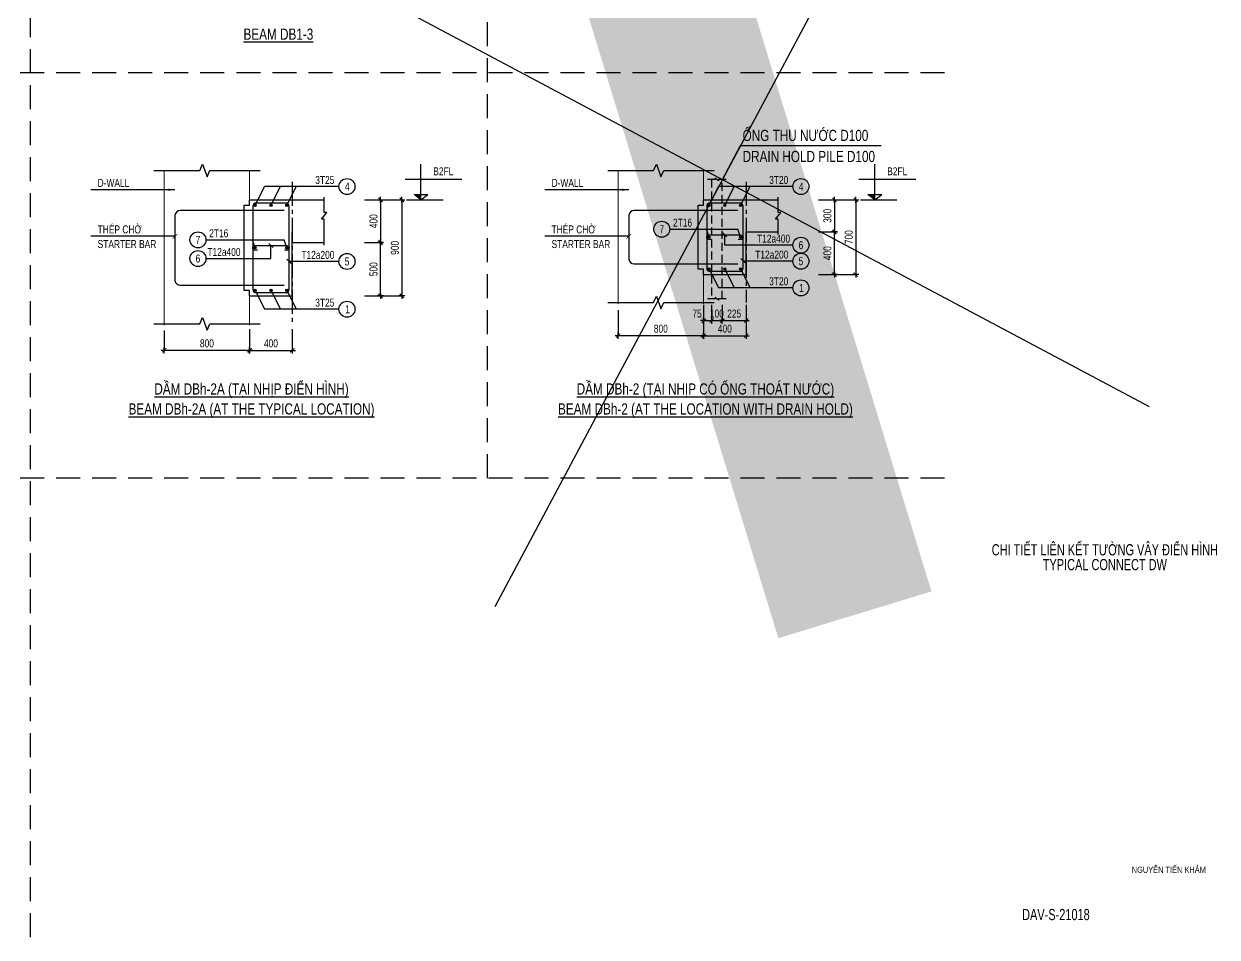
# Model space of a CAD drawing. Header units: millimetres. Extents: x 4107542 to 4204956, y -64070 to 3933.
# Drawn here: x 4158693 to 4203424, y -64070 to -29824 of the extents above; entities that cross this region are included whole.
import ezdxf
from ezdxf.enums import TextEntityAlignment as Align

# ---------------------------------------------------------------- set-up
doc = ezdxf.new("R2010")
doc.units = ezdxf.units.MM
doc.header["$LTSCALE"] = 1200
doc.linetypes.add('CENTER2', pattern=[1.125, 0.75, -0.125, 0.125, -0.125])
doc.linetypes.add('HIDDEN', pattern=[0.375, 0.25, -0.125])
for name, color, linetype in [('CDC -TEXT KHUNG', 7, 'Continuous'), ('CDC.01.AXIS', 160, 'CENTER2'), ('CDC.02.DIM', 1, 'Continuous'), ('CDC.04.HIDDEN', 8, 'HIDDEN'), ('CDC.05.STEEL', 4, 'Continuous'), ('CDC.06.TEXT', 2, 'Continuous'), ('CDC.11.NOTE', 8, 'Continuous'), ('CDC_06.TEXT', 2, 'Continuous'), ('KCS_BORDER', 3, 'Continuous'), ('KCS_CHI', 1, 'Continuous'), ('KCS_SNODE', 6, 'Continuous'), ('KCS_STEEL', 4, 'Continuous'), ('KCS_TEXT', 2, 'Continuous'), ('KCS_TEXT_TK', 2, 'Continuous')]:
    doc.layers.add(name, color=color, linetype=linetype)
doc.layers.add('ENOTE', color=2, linetype='Continuous', lineweight=15)
doc.styles.add('1', font='arial.ttf', dxfattribs={"width": 0.75})
doc.styles.add('BIGTEXT', font='arial.ttf', dxfattribs={"width": 0.8})
doc.styles.add('KCS_SMTEXT', font='arial.ttf', dxfattribs={"width": 0.7})
doc.styles.add('KT CDC', font='arial.ttf', dxfattribs={"width": 0.85, "height": 200})
doc.styles.add('SMTEXT', font='arial.ttf', dxfattribs={"width": 0.75})
doc.linetypes.add('ZIGZAG', pattern='A,0.00254,-5.08,[131,ltypeshp.shx,S=5.08,R=0,X=-5.08,Y=0],-10.16,[131,ltypeshp.shx,S=5.08,R=180,X=5.08,Y=0],-5.08', length=20.32254)
doc.dimstyles.new('120X4', dxfattribs={"dimscale": 120, "dimtxt": 2.5, "dimasz": 0.008, "dimexe": 0, "dimexo": 0, "dimgap": 0.9, "dimtad": 1, "dimdec": 0, "dimlfac": 0.25, "dimzin": 13, "dimdsep": 46, "dimtxsty": '1', "dimblk1": 'CHEO', "dimblk2": 'CHEO', "dimsah": 1, "dimcen": 0, "dimclrd": 256, "dimclre": 256, "dimclrt": 3, "dimadec": 0, "dimazin": 0, "dimtfac": 1, "dimtdec": 0, "dimtix": 1, "dimtmove": 2, "dimatfit": 3, "dimldrblk": 'CHEO', "dimfxl": 8, "dimfxlon": 1, "dimtolj": 1, "dimtzin": 13, "dimarcsym": 0})
doc.dimstyles.new('BSV1-100', dxfattribs={"dimtxt": 300, "dimasz": 250, "dimexe": 200, "dimexo": 0, "dimgap": 108, "dimtad": 1, "dimdec": 0, "dimdsep": 46, "dimtxsty": 'SMTEXT', "dimblk": 'ARCHTICK', "dimcen": 100, "dimdle": 250, "dimclrd": 256, "dimclre": 256, "dimclrt": 2, "dimadec": 0, "dimazin": 0, "dimtfac": 1, "dimtdec": 0, "dimtix": 1, "dimtmove": 2, "dimatfit": 3, "dimfxl": 720, "dimfxlon": 1, "dimtolj": 1, "dimtzin": 0, "dimarcsym": 0})

# ---------------------------------------------------------------- blocks, each defined once
blk = doc.blocks.new('CHEO')
at = {"layer": 'CDC.02.DIM'}
for points in [[(0, 120.959999999986), (0, -120.959999999986)], [(-120.959999999986, 0), (120.959999999986, 0)]]:
    blk.add_lwpolyline(points, dxfattribs=at)
at = {"layer": 'CDC.02.DIM', "const_width": 40}
blk.add_lwpolyline([(80.4806661364762, 80.353815171998), (-80.39613386348354, -80.52298482796178)], dxfattribs=at)
blk = doc.blocks.new('*D26')
at = {"layer": 'CDC.02.DIM', "lineweight": -2, "transparency": 16777216}
for p, q in [((4167155.580618558, -41266.95717853587), (4167155.580618558, -42066.95717853587)), ((4168755.580618558, -41266.95717853587), (4168755.580618558, -42066.95717853587)), ((4167156.540618558, -42066.95717853587), (4168754.620618558, -42066.95717853587))]:
    blk.add_line(p, q, dxfattribs=at)
at = {"layer": 'Defpoints', "color": 0, "transparency": 16777216}
for p in [(4167155.580618558, -41266.95717853587), (4168755.580618558, -41266.95717853587), (4168755.580618558, -42066.95717853587)]:
    blk.add_point(p, dxfattribs=at)
at = {"layer": 'CDC.02.DIM', "lineweight": -2, "transparency": 16777216, "xscale": 0.96, "yscale": 0.96, "zscale": 0.96, "rotation": 180}
blk.add_blockref('CHEO', (4167155.580618558, -42066.95717853587), dxfattribs=at)
at = {"layer": 'CDC.02.DIM', "lineweight": -2, "transparency": 16777216, "xscale": 0.96, "yscale": 0.96, "zscale": 0.96}
blk.add_blockref('CHEO', (4168755.580618558, -42066.95717853587), dxfattribs=at)
at = {"layer": 'CDC.02.DIM', "color": 3, "transparency": 16777216, "insert": (4167955.580618558, -41805.78528221937), "char_height": 300, "attachment_point": 5, "style": '1'}
blk.add_mtext('\\A1;400', dxfattribs=at)
blk = doc.blocks.new('*D27')
at = {"layer": 'CDC.02.DIM', "lineweight": -2, "transparency": 16777216}
for p, q in [((4171462.152837786, -36423.62064140804), (4172062.152837822, -36423.62064140804)), ((4172062.152837822, -36424.58064140804), (4172062.152837822, -38022.66064140804)), ((4171462.152837786, -38023.62064140804), (4172062.152837822, -38023.62064140804))]:
    blk.add_line(p, q, dxfattribs=at)
at = {"layer": 'Defpoints', "color": 0, "transparency": 16777216}
for p in [(4171462.152837786, -36423.62064140804), (4171462.152837786, -38023.62064140804), (4172062.152837822, -38023.62064140804)]:
    blk.add_point(p, dxfattribs=at)
at = {"layer": 'CDC.02.DIM', "lineweight": -2, "transparency": 16777216, "xscale": 0.96, "yscale": 0.96, "zscale": 0.96}
for p, rotation in [((4172062.152837822, -36423.62064140804), 90), ((4172062.152837822, -38023.62064140804), 270)]:
    blk.add_blockref('CHEO', p, dxfattribs=dict(at, rotation=rotation))
at = {"layer": 'CDC.02.DIM', "color": 3, "transparency": 16777216, "insert": (4171800.980941505, -37223.62064140921), "char_height": 300, "attachment_point": 5, "rotation": 90, "style": '1'}
blk.add_mtext('\\A1;400', dxfattribs=at)
blk = doc.blocks.new('*D28')
at = {"layer": 'CDC.02.DIM', "lineweight": -2, "transparency": 16777216}
for p, q in [((4171462.152837786, -38023.62064140804), (4172062.152837824, -38023.62064140804)), ((4172062.152837824, -40022.66064140804), (4172062.152837824, -38024.58064140804)), ((4171462.152837786, -40023.62064140804), (4172062.152837824, -40023.62064140804))]:
    blk.add_line(p, q, dxfattribs=at)
at = {"layer": 'Defpoints', "color": 0, "transparency": 16777216}
for p in [(4171462.152837786, -38023.62064140804), (4172062.152837824, -38023.62064140804), (4171462.152837786, -40023.62064140804)]:
    blk.add_point(p, dxfattribs=at)
at = {"layer": 'CDC.02.DIM', "lineweight": -2, "transparency": 16777216, "xscale": 0.96, "yscale": 0.96, "zscale": 0.96}
for p, rotation in [((4172062.152837824, -38023.62064140804), 90), ((4172062.152837824, -40023.62064140804), 270)]:
    blk.add_blockref('CHEO', p, dxfattribs=dict(at, rotation=rotation))
at = {"layer": 'CDC.02.DIM', "color": 3, "transparency": 16777216, "insert": (4171800.980941506, -39023.62064140921), "char_height": 300, "attachment_point": 5, "rotation": 90, "style": '1'}
blk.add_mtext('\\A1;500', dxfattribs=at)
blk = doc.blocks.new('*D29')
at = {"layer": 'CDC.02.DIM', "lineweight": -2, "transparency": 16777216}
for p, q in [((4171902.152837822, -36423.62064140804), (4172862.152837822, -36423.62064140804)), ((4172862.152837822, -36424.58064140804), (4172862.152837822, -40022.66064140804)), ((4171902.152837822, -40023.62064140804), (4172862.152837822, -40023.62064140804))]:
    blk.add_line(p, q, dxfattribs=at)
at = {"layer": 'Defpoints', "color": 0, "transparency": 16777216}
for p in [(4171462.152837786, -36423.62064140804), (4171462.152837786, -40023.62064140804), (4172862.152837822, -40023.62064140804)]:
    blk.add_point(p, dxfattribs=at)
at = {"layer": 'CDC.02.DIM', "lineweight": -2, "transparency": 16777216, "xscale": 0.96, "yscale": 0.96, "zscale": 0.96}
for p, rotation in [((4172862.152837822, -36423.62064140804), 90), ((4172862.152837822, -40023.62064140804), 270)]:
    blk.add_blockref('CHEO', p, dxfattribs=dict(at, rotation=rotation))
at = {"layer": 'CDC.02.DIM', "color": 3, "transparency": 16777216, "insert": (4172600.980941505, -38223.62064140921), "char_height": 300, "attachment_point": 5, "rotation": 90, "style": '1'}
blk.add_mtext('\\A1;900', dxfattribs=at)
blk = doc.blocks.new('KCS_SNODE')
at = {"layer": 'KCS_SNODE'}
blk.add_hatch(color=256, dxfattribs=at).paths.add_polyline_path([(10, 0, 1), (-10, 0, 1)])
blk.add_circle((0, 0), 10, dxfattribs=at)
blk = doc.blocks.new('_ArchTick')
at = {"color": 0, "linetype": 'ByBlock', "const_width": 0.15}
blk.add_lwpolyline([(-0.5, -0.5), (0.5, 0.5)], dxfattribs=at)
blk = doc.blocks.new('*D16')
at = {"layer": 'CDC.02.DIM', "lineweight": -2, "transparency": 16777216}
for p, q in [((4163955.580618558, -41316.95717853587), (4163955.580618558, -42066.95717853587)), ((4167155.580618558, -41266.95717853587), (4167155.580618558, -42066.95717853587)), ((4167154.620618558, -42066.95717853587), (4163956.540618558, -42066.95717853587))]:
    blk.add_line(p, q, dxfattribs=at)
at = {"layer": 'Defpoints', "color": 0, "transparency": 16777216}
for p in [(4163955.580618558, -41316.95717853587), (4167155.580618558, -41266.95717853587), (4163955.580618558, -42066.95717853587)]:
    blk.add_point(p, dxfattribs=at)
at = {"layer": 'CDC.02.DIM', "lineweight": -2, "transparency": 16777216, "xscale": 0.96, "yscale": 0.96, "zscale": 0.96, "rotation": 180}
blk.add_blockref('CHEO', (4163955.580618558, -42066.95717853587), dxfattribs=at)
at = {"layer": 'CDC.02.DIM', "lineweight": -2, "transparency": 16777216, "xscale": 0.96, "yscale": 0.96, "zscale": 0.96}
blk.add_blockref('CHEO', (4167155.580618558, -42066.95717853587), dxfattribs=at)
at = {"layer": 'CDC.02.DIM', "color": 3, "transparency": 16777216, "insert": (4165555.580618558, -41805.78528221937), "char_height": 300, "attachment_point": 5, "style": '1'}
blk.add_mtext('\\A1;800', dxfattribs=at)
blk = doc.blocks.new('*D35')
at = {"layer": 'CDC.02.DIM', "lineweight": -2, "transparency": 16777216}
for p, q in [((4188477.160268174, -36423.62064140804), (4189077.160268211, -36423.62064140804)), ((4189077.160268211, -36424.58064140804), (4189077.160268211, -37622.66064140804)), ((4188477.160268174, -37623.62064140804), (4189077.160268211, -37623.62064140804))]:
    blk.add_line(p, q, dxfattribs=at)
at = {"layer": 'Defpoints', "color": 0, "transparency": 16777216}
for p in [(4188477.160268174, -36423.62064140804), (4188477.160268174, -37623.62064140804), (4189077.160268211, -37623.62064140804)]:
    blk.add_point(p, dxfattribs=at)
at = {"layer": 'CDC.02.DIM', "lineweight": -2, "transparency": 16777216, "xscale": 0.96, "yscale": 0.96, "zscale": 0.96}
for p, rotation in [((4189077.160268211, -36423.62064140804), 90), ((4189077.160268211, -37623.62064140804), 270)]:
    blk.add_blockref('CHEO', p, dxfattribs=dict(at, rotation=rotation))
at = {"layer": 'CDC.02.DIM', "color": 3, "transparency": 16777216, "insert": (4188815.886052658, -37023.62064140922), "char_height": 300, "attachment_point": 5, "rotation": 90, "style": '1'}
blk.add_mtext('\\A1;300', dxfattribs=at)
blk = doc.blocks.new('*D36')
at = {"layer": 'CDC.02.DIM', "lineweight": -2, "transparency": 16777216}
for p, q in [((4188477.160268174, -37623.62064140804), (4189077.160268212, -37623.62064140804)), ((4189077.160268212, -39222.66064140804), (4189077.160268212, -37624.58064140804)), ((4188477.160268174, -39223.62064140804), (4189077.160268212, -39223.62064140804))]:
    blk.add_line(p, q, dxfattribs=at)
at = {"layer": 'Defpoints', "color": 0, "transparency": 16777216}
for p in [(4188477.160268174, -37623.62064140804), (4189077.160268212, -37623.62064140804), (4188477.160268174, -39223.62064140804)]:
    blk.add_point(p, dxfattribs=at)
at = {"layer": 'CDC.02.DIM', "lineweight": -2, "transparency": 16777216, "xscale": 0.96, "yscale": 0.96, "zscale": 0.96}
for p, rotation in [((4189077.160268212, -37623.62064140804), 90), ((4189077.160268212, -39223.62064140804), 270)]:
    blk.add_blockref('CHEO', p, dxfattribs=dict(at, rotation=rotation))
at = {"layer": 'CDC.02.DIM', "color": 3, "transparency": 16777216, "insert": (4188815.988371894, -38423.62064140922), "char_height": 300, "attachment_point": 5, "rotation": 90, "style": '1'}
blk.add_mtext('\\A1;400', dxfattribs=at)
blk = doc.blocks.new('*D37')
at = {"layer": 'CDC.02.DIM', "lineweight": -2, "transparency": 16777216}
for p, q in [((4188917.160268211, -36423.62064140804), (4189877.160268211, -36423.62064140804)), ((4189877.160268211, -36424.58064140804), (4189877.160268211, -39222.66064140804)), ((4188917.160268211, -39223.62064140804), (4189877.160268211, -39223.62064140804))]:
    blk.add_line(p, q, dxfattribs=at)
at = {"layer": 'Defpoints', "color": 0, "transparency": 16777216}
for p in [(4188477.160268174, -36423.62064140804), (4188477.160268174, -39223.62064140804), (4189877.160268211, -39223.62064140804)]:
    blk.add_point(p, dxfattribs=at)
at = {"layer": 'CDC.02.DIM', "lineweight": -2, "transparency": 16777216, "xscale": 0.96, "yscale": 0.96, "zscale": 0.96}
for p, rotation in [((4189877.160268211, -36423.62064140804), 90), ((4189877.160268211, -39223.62064140804), 270)]:
    blk.add_blockref('CHEO', p, dxfattribs=dict(at, rotation=rotation))
at = {"layer": 'CDC.02.DIM', "color": 3, "transparency": 16777216, "insert": (4189615.988371893, -37823.62064140922), "char_height": 300, "attachment_point": 5, "rotation": 90, "style": '1'}
blk.add_mtext('\\A1;700', dxfattribs=at)
blk = doc.blocks.new('*D38')
at = {"layer": 'CDC.02.DIM', "lineweight": -2, "transparency": 16777216}
for p, q in [((4184170.588048947, -40556.95717853587), (4184170.588048947, -41516.95717853587)), ((4185770.588048947, -40556.95717853587), (4185770.588048947, -41516.95717853587)), ((4184171.548048947, -41516.95717853587), (4185769.628048947, -41516.95717853587))]:
    blk.add_line(p, q, dxfattribs=at)
at = {"layer": 'Defpoints', "color": 0, "transparency": 16777216}
for p in [(4184170.588048947, -40363.67603502283), (4185770.588048947, -40363.67603502283), (4185770.588048947, -41516.95717853587)]:
    blk.add_point(p, dxfattribs=at)
at = {"layer": 'CDC.02.DIM', "lineweight": -2, "transparency": 16777216, "xscale": 0.96, "yscale": 0.96, "zscale": 0.96, "rotation": 180}
blk.add_blockref('CHEO', (4184170.588048947, -41516.95717853587), dxfattribs=at)
at = {"layer": 'CDC.02.DIM', "lineweight": -2, "transparency": 16777216, "xscale": 0.96, "yscale": 0.96, "zscale": 0.96}
blk.add_blockref('CHEO', (4185770.588048947, -41516.95717853587), dxfattribs=at)
at = {"layer": 'CDC.02.DIM', "color": 3, "transparency": 16777216, "insert": (4184970.588048947, -41255.78528221937), "char_height": 300, "attachment_point": 5, "style": '1'}
blk.add_mtext('\\A1;400', dxfattribs=at)
blk = doc.blocks.new('*D39')
at = {"layer": 'CDC.02.DIM', "lineweight": -2, "transparency": 16777216}
for p, q in [((4180970.588048947, -40556.95717853587), (4180970.588048947, -41516.95717853587)), ((4184170.588048947, -40556.95717853587), (4184170.588048947, -41516.95717853587)), ((4184169.628048947, -41516.95717853587), (4180971.548048947, -41516.95717853587))]:
    blk.add_line(p, q, dxfattribs=at)
at = {"layer": 'Defpoints', "color": 0, "transparency": 16777216}
for p in [(4180970.588048947, -40363.67603502283), (4184170.588048947, -40363.67603502283), (4180970.588048947, -41516.95717853587)]:
    blk.add_point(p, dxfattribs=at)
at = {"layer": 'CDC.02.DIM', "lineweight": -2, "transparency": 16777216, "xscale": 0.96, "yscale": 0.96, "zscale": 0.96, "rotation": 180}
blk.add_blockref('CHEO', (4180970.588048947, -41516.95717853587), dxfattribs=at)
at = {"layer": 'CDC.02.DIM', "lineweight": -2, "transparency": 16777216, "xscale": 0.96, "yscale": 0.96, "zscale": 0.96}
blk.add_blockref('CHEO', (4184170.588048947, -41516.95717853587), dxfattribs=at)
at = {"layer": 'CDC.02.DIM', "color": 3, "transparency": 16777216, "insert": (4182570.588048947, -41255.78528221937), "char_height": 300, "attachment_point": 5, "style": '1'}
blk.add_mtext('\\A1;800', dxfattribs=at)
blk = doc.blocks.new('*D40')
at = {"layer": 'CDC.02.DIM', "lineweight": -2, "transparency": 16777216}
for p, q in [((4184170.588048947, -40363.67603502283), (4184170.588048947, -40951.49055280443)), ((4184470.588048947, -40363.67603502283), (4184470.588048947, -40951.49055280443)), ((4184171.548048947, -40951.49055280443), (4184469.628048947, -40951.49055280443))]:
    blk.add_line(p, q, dxfattribs=at)
at = {"layer": 'Defpoints', "color": 0, "transparency": 16777216}
for p in [(4184170.588048947, -40363.67603502283), (4184470.588048947, -40363.67603502283), (4184470.588048947, -40951.49055280443)]:
    blk.add_point(p, dxfattribs=at)
at = {"layer": 'CDC.02.DIM', "lineweight": -2, "transparency": 16777216, "xscale": 0.96, "yscale": 0.96, "zscale": 0.96, "rotation": 180}
blk.add_blockref('CHEO', (4184170.588048947, -40951.49055280443), dxfattribs=at)
at = {"layer": 'CDC.02.DIM', "lineweight": -2, "transparency": 16777216, "xscale": 0.96, "yscale": 0.96, "zscale": 0.96}
blk.add_blockref('CHEO', (4184470.588048947, -40951.49055280443), dxfattribs=at)
at = {"layer": 'CDC.02.DIM', "color": 3, "transparency": 16777216, "insert": (4183927.381179054, -40690.93257190404), "char_height": 300, "attachment_point": 5, "style": '1'}
blk.add_mtext('\\A1;75', dxfattribs=at)
blk = doc.blocks.new('*D41')
at = {"layer": 'CDC.02.DIM', "lineweight": -2, "transparency": 16777216}
for p, q in [((4184470.588048947, -40363.67603502283), (4184470.588048947, -40951.49055280443)), ((4184870.588048947, -40363.67603502283), (4184870.588048947, -40951.49055280443)), ((4184469.628048947, -40951.49055280443), (4184468.668048947, -40951.49055280443)), ((4184470.588048947, -40951.49055280443), (4184870.588048947, -40951.49055280443)), ((4184871.548048947, -40951.49055280443), (4184872.508048947, -40951.49055280443))]:
    blk.add_line(p, q, dxfattribs=at)
at = {"layer": 'Defpoints', "color": 0, "transparency": 16777216}
for p in [(4184470.588048947, -40363.67603502283), (4184870.588048947, -40363.67603502283), (4184870.588048947, -40951.49055280443)]:
    blk.add_point(p, dxfattribs=at)
at = {"layer": 'CDC.02.DIM', "lineweight": -2, "transparency": 16777216, "xscale": 0.96, "yscale": 0.96, "zscale": 0.96}
blk.add_blockref('CHEO', (4184470.588048947, -40951.49055280443), dxfattribs=at)
at = {"layer": 'CDC.02.DIM', "lineweight": -2, "transparency": 16777216, "xscale": 0.96, "yscale": 0.96, "zscale": 0.96, "rotation": 180}
blk.add_blockref('CHEO', (4184870.588048947, -40951.49055280443), dxfattribs=at)
at = {"layer": 'CDC.02.DIM', "color": 3, "transparency": 16777216, "insert": (4184670.588048947, -40690.31865648793), "char_height": 300, "attachment_point": 5, "style": '1'}
blk.add_mtext('\\A1;100', dxfattribs=at)
blk = doc.blocks.new('*D42')
at = {"layer": 'CDC.02.DIM', "lineweight": -2, "transparency": 16777216}
for p, q in [((4184870.588048947, -40363.67603502283), (4184870.588048947, -40951.49055280443)), ((4185770.588048947, -40363.67603502283), (4185770.588048947, -40951.49055280443)), ((4184871.548048947, -40951.49055280443), (4185769.628048947, -40951.49055280443))]:
    blk.add_line(p, q, dxfattribs=at)
at = {"layer": 'Defpoints', "color": 0, "transparency": 16777216}
for p in [(4184870.588048947, -40363.67603502283), (4185770.588048947, -40363.67603502283), (4185770.588048947, -40951.49055280443)]:
    blk.add_point(p, dxfattribs=at)
at = {"layer": 'CDC.02.DIM', "lineweight": -2, "transparency": 16777216, "xscale": 0.96, "yscale": 0.96, "zscale": 0.96, "rotation": 180}
blk.add_blockref('CHEO', (4184870.588048947, -40951.49055280443), dxfattribs=at)
at = {"layer": 'CDC.02.DIM', "lineweight": -2, "transparency": 16777216, "xscale": 0.96, "yscale": 0.96, "zscale": 0.96}
blk.add_blockref('CHEO', (4185770.588048947, -40951.49055280443), dxfattribs=at)
at = {"layer": 'CDC.02.DIM', "color": 3, "transparency": 16777216, "insert": (4185320.588048947, -40690.31865648793), "char_height": 300, "attachment_point": 5, "style": '1'}
blk.add_mtext('\\A1;225', dxfattribs=at)

msp = doc.modelspace()

# ---------------------------------------------------------------- linework, layer by layer
at = {"layer": 'CDC.01.AXIS'}
for p, q in [((4168755.580618558, -35748.62064140802), (4168755.580618558, -41073.62064140802)), ((4185770.588048947, -35748.62064140802), (4185770.588048947, -40273.62064140802))]:
    msp.add_line(p, q, dxfattribs=at)
at = {"layer": 'CDC.02.DIM'}
for p, q in [((4173578.274909953, -36423.62064140802), (4173578.274909953, -35089.11913763639)), ((4190593.282340342, -36423.62064140802), (4190593.282340342, -35089.11913763639)), ((4172982.037464595, -35646.8848861889), (4175116.382592288, -35646.8848861889)), ((4189997.044894984, -35646.8848861889), (4192131.390022676, -35646.8848861889)), ((4173578.274909953, -36423.62064140802), (4173319.074909953, -36224.97395177325)), ((4173319.074909953, -36224.97395177325), (4173837.474909953, -36224.97395177325)), ((4173578.274909953, -36423.62064140802), (4173837.474909953, -36224.97395177325)), ((4190593.282340342, -36423.62064140802), (4190334.082340342, -36224.97395177325)), ((4190334.082340342, -36224.97395177325), (4190852.482340341, -36224.97395177325)), ((4190593.282340342, -36423.62064140802), (4190852.482340341, -36224.97395177325)), ((4173038.795030668, -36423.62064140802), (4174408.004985305, -36423.62064140802)), ((4190053.802461057, -36423.62064140802), (4191423.012415694, -36423.62064140802))]:
    msp.add_line(p, q, dxfattribs=at)
for points in [[(4163563.722223428, -35323.62064140802), (4165286.116714994, -35323.62064140802), (4165388.927638876, -35086.81810096977), (4165561.305791113, -35560.42318184604), (4165664.116714994, -35323.62064140802), (4167551.839509836, -35323.62064140802)], [(4180578.729653817, -35323.62064140802), (4182301.124145383, -35323.62064140802), (4182403.935069265, -35086.81810096977), (4182576.313221501, -35560.42318184604), (4182679.124145383, -35323.62064140802), (4184566.846940225, -35323.62064140802)], [(4180578.729653817, -40273.62064140802), (4182301.124145383, -40273.62064140802), (4182403.935069265, -40036.81810096977), (4182576.313221501, -40510.42318184604), (4182679.124145383, -40273.62064140802), (4184566.846940225, -40273.62064140802)], [(4163563.722223428, -41073.62064140802), (4165286.116714994, -41073.62064140802), (4165388.927638876, -40836.81810096977), (4165561.305791113, -41310.42318184604), (4165664.116714994, -41073.62064140802), (4167551.839509836, -41073.62064140802)]]:
    msp.add_lwpolyline(points, dxfattribs=at)
for points in [[(4173319.074909953, -36224.97395177325), (4173578.274909953, -36423.62064140802), (4173578.274909953, -36224.97395177325), (4173578.274909953, -36423.62064140802)], [(4190334.082340342, -36224.97395177325), (4190593.282340342, -36423.62064140802), (4190593.282340342, -36224.97395177325), (4190593.282340342, -36423.62064140802)]]:
    msp.add_solid(points, dxfattribs=at)
at = {"layer": 'CDC.04.HIDDEN', "ltscale": 3}
for p, q in [((4158941.603820425, -64070.22135710245), (4158941.603820425, 3933.320195838387)), ((4176074.733873304, -46863.68414111632), (4176074.733873304, 3933.320195838387)), ((4193207.863926179, -31657.14687807113), (4107542.213661796, -31657.14687807043)), ((4193207.863926178, -46863.68414111645), (4107542.213661796, -46863.68414111575))]:
    msp.add_line(p, q, dxfattribs=at)
at = {"layer": 'CDC.04.HIDDEN'}
for p, q in [((4184470.588048947, -35662.90839451621), (4184470.588048947, -40134.08373973961)), ((4184870.588048947, -40134.08373973961), (4184870.588048947, -35662.90839451621))]:
    msp.add_line(p, q, dxfattribs=at)
at = {"layer": 'CDC.05.STEEL'}
for points in [[(4168444.734223904, -36823.62064140802), (4164557.879921493, -36823.62064140802, 0.3791515528270011), (4164355.580618558, -37000.74375720508), (4164355.580618559, -37986.55438521062), (4164355.580618558, -39446.49752561073, 0.3791515528270011), (4164557.879921493, -39623.62064140802), (4168444.734223904, -39623.62064140802)], [(4185459.741654293, -36823.62064140802), (4181572.887351881, -36823.62064140802, 0.3791515528270011), (4181370.588048947, -37000.74375720508), (4181370.588048948, -37986.55438521062), (4181370.588048947, -38646.49752561073, 0.3791515528270011), (4181572.887351881, -38823.62064140802), (4185459.741654293, -38823.62064140802)]]:
    msp.add_lwpolyline(points, format="xyb", dxfattribs=at)
at = {"layer": 'CDC.11.NOTE', "ltscale": 3}
for points in [[(4185020.588048947, -35662.90839451621), (4184733.088048947, -35662.90839451621), (4184733.088048947, -35712.90839451621), (4184608.088048947, -35612.90839451621), (4184608.088048947, -35662.90839451621), (4184320.588048947, -35662.90839451621)], [(4185020.588048947, -40134.08373973961), (4184733.088048947, -40134.08373973961), (4184733.088048947, -40184.08373973961), (4184608.088048947, -40084.08373973961), (4184608.088048947, -40134.08373973961), (4184320.588048947, -40134.08373973961)]]:
    msp.add_lwpolyline(points, dxfattribs=at)
at = {"layer": 'ENOTE'}
for p, q in [((4163955.580618558, -35323.62064140802), (4163955.580618558, -41123.62064140802)), ((4167155.580618558, -35323.62064140802), (4167155.580618558, -36423.62064140802)), ((4180970.588048947, -35323.62064140802), (4180970.588048947, -40323.62064140802)), ((4184170.588048947, -35323.62064140802), (4184170.588048947, -36423.62064140802)), ((4184170.588048947, -39223.62064140802), (4184170.588048947, -40323.62064140802)), ((4167155.580618558, -40023.62064140802), (4167155.580618558, -41123.62064140802))]:
    msp.add_line(p, q, dxfattribs=at)
at = {"layer": 'KCS_BORDER', "ltscale": 3}
for p, q in [((4167155.580618558, -36423.62064140802), (4168755.580618558, -36423.62064140802)), ((4168755.580618558, -36423.62064140802), (4169955.580618558, -36423.62064140802)), ((4184170.588048947, -36423.62064140802), (4185770.588048947, -36423.62064140802)), ((4185770.588048947, -36423.62064140802), (4186970.588048947, -36423.62064140802)), ((4168755.580618558, -40023.62064140802), (4168755.580618558, -37623.62064140802)), ((4185770.588048947, -39223.62064140802), (4185770.588048947, -37623.62064140802)), ((4185770.588048947, -37623.62064140802), (4186970.588048947, -37623.62064140802)), ((4168755.580618558, -38023.62064140802), (4169955.580618558, -38023.62064140802)), ((4184170.588048947, -39223.62064140802), (4185770.588048947, -39223.62064140802)), ((4167155.580618558, -40023.62064140802), (4168755.580618558, -40023.62064140802))]:
    msp.add_line(p, q, dxfattribs=at)
at = {"layer": 'KCS_BORDER', "linetype": 'ZIGZAG', "ltscale": 0.005}
for points in [[(4167155.580618558, -40023.62064140802), (4167155.580618558, -39823.62064140802), (4166955.580618558, -39823.62064140802), (4166955.580618558, -36623.62064140802), (4167155.580618558, -36623.62064140802), (4167155.580618558, -36423.62064140802)], [(4184170.588048947, -39223.62064140802), (4184170.588048947, -39023.62064140802), (4183970.588048947, -39023.62064140802), (4183970.588048947, -36623.62064140802), (4184170.588048947, -36623.62064140802), (4184170.588048947, -36423.62064140802)]]:
    msp.add_lwpolyline(points, dxfattribs=at)
at = {"layer": 'KCS_BORDER', "color": 1, "ltscale": 3}
for points in [[(4169955.580618558, -38123.62064140802), (4169955.580618558, -37148.62064140802), (4169855.580618558, -37148.62064140802), (4170055.580618558, -36898.62064140802), (4169955.580618558, -36898.62064140802), (4169955.580618558, -36323.62064140802)], [(4186970.588048947, -37723.62064140802), (4186970.588048947, -37148.62064140802), (4186870.588048947, -37148.62064140802), (4187070.588048947, -36898.62064140802), (4186970.588048947, -36898.62064140802), (4186970.588048947, -36323.62064140802)]]:
    msp.add_lwpolyline(points, dxfattribs=at)
at = {"layer": 'KCS_CHI', "ltscale": 3}
for p, q in [((4167363.580618558, -36631.62064140802), (4167717.580618559, -35923.62064140802)), ((4170505.580618558, -35923.62064140802), (4167717.580618559, -35923.62064140802)), ((4167955.580618558, -36631.62064140802), (4168309.580618559, -35923.62064140802)), ((4168547.580618558, -36631.62064140802), (4168901.580618559, -35923.62064140802)), ((4184378.588048947, -36631.62064140802), (4184732.588048948, -35923.62064140802)), ((4187520.588048947, -35923.62064140802), (4184732.588048948, -35923.62064140802)), ((4184970.588048947, -36631.62064140802), (4185324.588048948, -35923.62064140802)), ((4185562.588048947, -36631.62064140802), (4185916.588048948, -35923.62064140802)), ((4182906.890010495, -37523.62064140802), (4185462.588048947, -37523.62064140802)), ((4184378.588048947, -37823.62064140802), (4184278.588048947, -37523.62064140802)), ((4185562.588048947, -37823.62064140802), (4185462.588048947, -37523.62064140802)), ((4165520.215726379, -37923.62064140802), (4168447.580618558, -37923.62064140802)), ((4167363.580618558, -38223.62064140802), (4167263.580618558, -37923.62064140802)), ((4168547.580618558, -38223.62064140802), (4168447.580618558, -37923.62064140802)), ((4184970.588048947, -38123.62064140802), (4184970.588048947, -37735.62064140802)), ((4167955.580618558, -38623.62064140802), (4167955.580618558, -38135.62064140802)), ((4187520.588048947, -38123.62064140802), (4184970.588048947, -38123.62064140802)), ((4165520.215726379, -38623.62064140732), (4167955.580618558, -38623.62064140802)), ((4170505.580618558, -38733.45790596865), (4168635.580618558, -38733.45790596865)), ((4187520.588048947, -38723.62064140802), (4185650.588048947, -38723.62064140802)), ((4184378.588048947, -39015.62064140802), (4184732.588048947, -39723.62064140802)), ((4184970.588048947, -39015.62064140802), (4185324.588048947, -39723.62064140802)), ((4185562.588048947, -39015.62064140802), (4185916.588048947, -39723.62064140802)), ((4187520.588048947, -39723.62064140802), (4184732.588048947, -39723.62064140802)), ((4167363.580618558, -39815.62064140802), (4167717.580618558, -40523.62064140802)), ((4167955.580618558, -39815.62064140802), (4168309.580618558, -40523.62064140802)), ((4168547.580618558, -39815.62064140802), (4168901.580618558, -40523.62064140802)), ((4170505.580618558, -40523.62064140802), (4167717.580618558, -40523.62064140802))]:
    msp.add_line(p, q, dxfattribs=at)
at = {"layer": 'KCS_CHI', "color": 3, "ltscale": 3}
for p, q in [((4185050.588048947, -37815.62064140802), (4184890.588048947, -37655.62064140802)), ((4168035.580618558, -38215.62064140802), (4167875.580618558, -38055.62064140802)), ((4168715.580618558, -38813.45790596865), (4168555.580618558, -38653.45790596865)), ((4185730.588048947, -38786.69253241457), (4185570.588048947, -38626.69253241457))]:
    msp.add_line(p, q, dxfattribs=at)
at = {"layer": 'KCS_STEEL', "ltscale": 3}
for points in [[(4167275.580618558, -36663.62064140802), (4167275.580618558, -39783.62064140802, 0.4142135623730951), (4167395.580618558, -39903.62064140802), (4168515.580618558, -39903.62064140802, 0.4142135623730951), (4168635.580618558, -39783.62064140802), (4168635.580618558, -36663.62064140802, 0.4142135623730951), (4168515.580618558, -36543.62064140802), (4167395.580618558, -36543.62064140802, 0.4142135623730951), (4167275.580618558, -36663.62064140802)], [(4184290.588048947, -36663.62064140802), (4184290.588048947, -38983.62064140802, 0.4142135623730951), (4184410.588048947, -39103.62064140802), (4185530.588048947, -39103.62064140802, 0.4142135623730951), (4185650.588048947, -38983.62064140802), (4185650.588048947, -36663.62064140802, 0.4142135623730951), (4185530.588048947, -36543.62064140802), (4184410.588048947, -36543.62064140802, 0.4142135623730951), (4184290.588048947, -36663.62064140802)], [(4184466.588048947, -37911.62064140802), (4184378.588048947, -37911.62064140802, -1), (4184378.588048947, -37735.62064140802), (4185562.588048947, -37735.62064140802, -1), (4185562.588048947, -37911.62064140802), (4185474.588048947, -37911.62064140802)], [(4167451.580618558, -38311.62064140802), (4167363.580618558, -38311.62064140802, -1), (4167363.580618558, -38135.62064140802), (4168547.580618558, -38135.62064140802, -1), (4168547.580618558, -38311.62064140802), (4168459.580618558, -38311.62064140802)]]:
    msp.add_lwpolyline(points, format="xyb", dxfattribs=at)
at = {"layer": 'KCS_TEXT_TK', "color": 1, "ltscale": 3}
for centre in [(4170805.580618558, -35923.62064140802), (4187820.588048947, -35923.62064140802), (4182606.890010495, -37523.62064140802), (4165220.215726379, -37923.62064140802), (4187820.588048947, -38123.62064140802), (4165220.215726379, -38623.62064140732), (4170805.580618558, -38733.45790596865), (4187820.588048947, -38723.62064140802), (4187820.588048947, -39723.62064140802), (4170805.580618558, -40523.62064140802)]:
    msp.add_circle(centre, 300, dxfattribs=at)

# ---------------------------------------------------------------- block references
at = {"layer": 'KCS_STEEL', "xscale": 4, "yscale": 4, "zscale": 4}
for p in [(4167363.580618558, -36631.62064140802), (4167955.580618558, -36631.62064140802), (4168547.580618558, -36631.62064140802), (4184378.588048947, -36631.62064140802), (4184970.588048947, -36631.62064140802), (4185562.588048947, -36631.62064140802), (4184378.588048947, -37823.62064140802), (4185562.588048947, -37823.62064140802), (4167363.580618558, -38223.62064140802), (4168547.580618558, -38223.62064140802), (4184378.588048947, -39015.62064140802), (4184970.588048947, -39015.62064140802), (4185562.588048947, -39015.62064140802), (4167363.580618558, -39815.62064140802), (4167955.580618558, -39815.62064140802), (4168547.580618558, -39815.62064140802)]:
    msp.add_blockref('KCS_SNODE', p, dxfattribs=at)

# ---------------------------------------------------------------- texts
at = {"layer": 'CDC -TEXT KHUNG', "style": 'KT CDC', "width": 0.85}
msp.add_text('NGUYỄN TIẾN KHẢM', height=234, dxfattribs=at).set_placement((4200222.954373321, -61661.7037270593))
at = {"layer": 'CDC.06.TEXT', "style": 'SMTEXT', "width": 0.75}
for s, p in [('%%UBEAM DB1-3', (4168234.090969377, -30420.42179549113)), ('%%UDẦM DBh-2A (TẠI NHỊP ĐIỂN HÌNH)', (4167226.755817201, -43723.62064140802)), ('%%UDẦM DBh-2 (TẠI NHỊP CÓ ỐNG THOÁT NƯỚC)', (4184241.76324759, -43723.62064140802)), ('%%UBEAM DBh-2A (AT THE TYPICAL LOCATION)', (4167226.755817201, -44473.62064140802)), ('%%UBEAM DBh-2 (AT THE LOCATION WITH DRAIN HOLD)', (4184241.76324759, -44473.62064140802))]:
    msp.add_text(s, height=420, dxfattribs=at).set_placement(p, align=Align.CENTER)
for s, p in [('ỐNG THU NƯỚC D100', (4190349.257281377, -34217.58527628216)), ('DRAIN HOLD PILE D100', (4190599.581292291, -35006.44257916999))]:
    msp.add_text(s, height=420, dxfattribs=at).set_placement(p, align=Align.RIGHT)
for p in [(4174415.950847647, -35352.40396866156), (4191430.958278035, -35352.40396866156)]:
    msp.add_text('B2FL', height=300, dxfattribs=at).set_placement(p, align=Align.MIDDLE)
at = {"layer": 'CDC_06.TEXT', "color": 4, "style": 'BIGTEXT', "width": 0.7}
for s, p in [('CHI TIẾT LIÊN KẾT TƯỜNG VÂY ĐIỂN HÌNH', (4199215.243926177, -49484.73394573596)), ('TYPICAL CONNECT DW', (4199215.243926177, -50100.8135885396))]:
    msp.add_text(s, height=420, dxfattribs=at).set_placement(p, align=Align.MIDDLE)
at = {"layer": 'CDC_06.TEXT', "color": 2, "linetype": 'ByBlock', "style": 'SMTEXT', "width": 0.7}
msp.add_text('DAV-S-21018', height=420, dxfattribs=at).set_placement((4197380.52198174, -63222.59487719554), align=Align.MIDDLE)
at = {"layer": 'KCS_TEXT', "ltscale": 3, "style": 'KCS_SMTEXT', "width": 0.75}
for s, p in [('D-WALL', (4161459.302070268, -35936.33178590983)), ('3T25', (4169616.191123333, -35827.62064140802)), ('D-WALL', (4178474.309500657, -35936.33178590983)), ('3T20', (4186631.198553722, -35827.62064140802)), ('2T16', (4183026.890010495, -37427.62064140802)), ('THÉP CHỜ', (4161459.302070268, -37682.02668191772)), ('2T16', (4165640.215726379, -37827.62064140802)), ('THÉP CHỜ', (4178474.309500657, -37682.02668191772)), ('STARTER BAR', (4161459.302070268, -38232.02668191772)), ('STARTER BAR', (4178474.309500657, -38232.02668191772)), ('T12a400', (4186175.790986075, -38027.62064140802)), ('T12a400', (4165573.948669197, -38527.62064140732)), ('T12a200', (4169094.516498504, -38637.45790596865)), ('T12a200', (4186109.523928892, -38627.62064140802)), ('3T20', (4186631.198553722, -39627.62064140802)), ('3T25', (4169616.191123333, -40427.62064140802))]:
    msp.add_text(s, height=300, dxfattribs=at).set_placement(p)
at = {"layer": 'KCS_TEXT_TK', "ltscale": 3, "style": 'KCS_SMTEXT', "width": 0.75}
for s, p in [('4', (4170816.784574902, -35923.62064140802)), ('4', (4187831.792005291, -35923.62064140802)), ('7', (4182606.890010495, -37523.62064140802)), ('7', (4165220.215726379, -37923.62064140802)), ('6', (4187823.197189466, -38123.62064140802)), ('6', (4165220.215726379, -38623.62064140732)), ('5', (4170805.120181997, -38733.45790596865)), ('5', (4187820.127612385, -38723.62064140802)), ('1', (4187844.070313613, -39723.62064140802)), ('1', (4170829.062883224, -40523.62064140802))]:
    msp.add_text(s, height=300, dxfattribs=at).set_placement(p, align=Align.MIDDLE_CENTER)

# ---------------------------------------------------------------- dimensions: what is measured, and where the dimension line sits
at = {"layer": 'CDC.02.DIM'}
for base, p1, p2, picture, middle in [((4172062.152837822, -38023.62064140804), (4171462.152837784, -36423.62064140802), (4171462.152837784, -38023.62064140802), '*D27', (4171800.980941505, -37223.62064140921)), ((4172862.152837822, -40023.62064140804), (4171462.152837784, -36423.62064140802), (4171462.152837784, -40023.62064140802), '*D29', (4172600.980941505, -38223.62064140921)), ((4189077.160268211, -37623.62064140804), (4188477.160268173, -36423.62064140802), (4188477.160268173, -37623.62064140802), '*D35', (4188815.886052658, -37023.62064140922)), ((4189877.160268211, -39223.62064140804), (4188477.160268173, -36423.62064140802), (4188477.160268173, -39223.62064140802), '*D37', (4189615.988371893, -37823.62064140922)), ((4189077.160268212, -37623.62064140804), (4188477.160268173, -39223.62064140802), (4188477.160268173, -37623.62064140802), '*D36', (4188815.988371894, -38423.62064140922)), ((4172062.152837824, -38023.62064140804), (4171462.152837784, -40023.62064140802), (4171462.152837784, -38023.62064140802), '*D28', (4171800.980941506, -39023.62064140921))]:
    dim = msp.add_linear_dim(base=base, p1=p1, p2=p2, angle=90, dimstyle='120X4', dxfattribs=at)
    dim.commit()
    dim.dimension.update_dxf_attribs({"geometry": picture, "text_midpoint": middle})
for base, p1, p2, picture, middle in [((4180970.588048947, -41516.95717853587), (4184170.588048947, -40363.67603502283), (4180970.588048947, -40363.67603502283), '*D39', (4182570.588048947, -41255.78528221937)), ((4185770.588048947, -41516.95717853587), (4184170.588048947, -40363.67603502283), (4185770.588048947, -40363.67603502283), '*D38', (4184970.588048947, -41255.78528221937)), ((4184870.588048947, -40951.49055280443), (4184470.588048947, -40363.67603502283), (4184870.588048947, -40363.67603502283), '*D41', (4184670.588048947, -40690.31865648793)), ((4185770.588048947, -40951.49055280443), (4184870.588048947, -40363.67603502283), (4185770.588048947, -40363.67603502283), '*D42', (4185320.588048947, -40690.31865648793)), ((4163955.580618558, -42066.95717853587), (4167155.580618558, -41266.95717853587), (4163955.580618558, -41316.95717853587), '*D16', (4165555.580618558, -41805.78528221937)), ((4168755.580618558, -42066.95717853587), (4167155.580618558, -41266.95717853587), (4168755.580618558, -41266.95717853587), '*D26', (4167955.580618558, -41805.78528221937))]:
    dim = msp.add_linear_dim(base=base, p1=p1, p2=p2, dimstyle='120X4', dxfattribs=at)
    dim.commit()
    dim.dimension.update_dxf_attribs({"geometry": picture, "text_midpoint": middle})
dim = msp.add_linear_dim(base=(4184470.588048947, -40951.49055280443), p1=(4184170.588048947, -40363.67603502283), p2=(4184470.588048947, -40363.67603502283), dimstyle='120X4', dxfattribs=at)
dim.commit()
dim.dimension.update_dxf_attribs({"geometry": '*D40', "text_midpoint": (4183927.381179054, -40690.93257190404), "dimtype": 160})

# ---------------------------------------------------------------- leaders
msp.add_leader([(4184876.838048947, -35662.90839451621), (4185554.395771683, -34390.02008180297), (4190834.45169864, -34390.02008180297)], dimstyle='120X4', override={"dimscale": 150, "dimasz": 1, "dimgap": 0.9, "dimtad": 0}, dxfattribs=at)
at = {"layer": 'CDC.11.NOTE'}
for points, override in [([(4164355.580618558, -36044.83178590983), (4161208.072234491, -36044.83178590983)], {"dimgap": 108, "dimtad": 0}), ([(4181370.588048947, -36044.83178590983), (4178223.07966488, -36044.83178590983)], {"dimgap": 108, "dimtad": 0}), ([(4164355.580618558, -37790.52668191772), (4161208.072234491, -37790.52668191772)], {"dimasz": 175, "dimgap": 108, "dimtad": 0, "dimldrblk": 'ArchTick'}), ([(4181370.588048947, -37790.52668191772), (4178223.07966488, -37790.52668191772)], {"dimasz": 175, "dimgap": 108, "dimtad": 0, "dimldrblk": 'ArchTick'})]:
    msp.add_leader(points, dimstyle='BSV1-100', override=override, dxfattribs=at)

doc.saveas('drawing.dxf')
